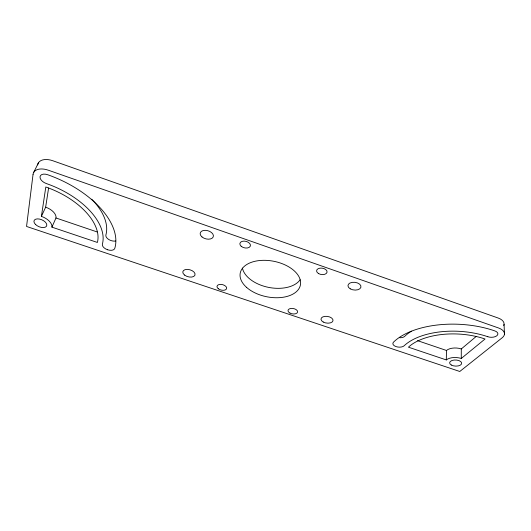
<?xml version="1.0" encoding="UTF-8"?>
<svg xmlns="http://www.w3.org/2000/svg" width="531" height="531" viewBox="0 0 531 531"><rect width="100%" height="100%" fill="white"/><g stroke="black" fill="none" stroke-linecap="round" stroke-linejoin="round"><path stroke-width="0.8" d="M461.26 358.478L485.035 339.01A54.374 27.612 2.6 0 0 408.445 347.181L446.305 359.925A10.859 5.509 2.6 0 1 461.26 358.478L461.293 348.947L476.168 336.488M446.305 359.925L446.471 350.467L417.552 340.656M41.411 216.376L45.805 187.005A61.583 33.745 23.1 0 1 97.392 242.455L51.912 227.142A12.286 6.724 23.1 0 0 41.411 216.376L45.646 207.176L48.606 188.014M51.912 227.142L55.981 217.982A12.167 6.777 23.3 0 0 45.646 207.176M33.831 172.17L38.458 162.765M55.981 217.982L97.093 231.928M504.072 324.361L504.45 334.264M503.733 325.576A12.95 7.009 0.2 0 0 498.197 318.036L52.821 160.747A14.669 8.742 25.4 0 0 37.681 164.929M300.128 279.771A30.38 18.24 11.2 0 1 268.467 287.357A30.38 18.24 11.2 0 1 242.435 268.095M115.658 240.994A6.491 3.724 20.1 0 1 108.762 239.501A6.491 3.724 20.1 0 1 105.908 234.921A66.415 37.051 23.4 0 0 91.671 199.218M411.479 331.198A58.695 30.38 2.4 0 0 404.735 336.309A5.98 3.232 4.6 0 1 399.71 337.749M446.471 350.467A10.759 5.562 2.4 0 1 461.293 348.947M33.061 174.321L26.55 226.458L459.773 371.481L502.293 337.67A13.076 6.949 0.4 0 0 498.516 327.972L48.314 170.205A14.822 8.688 25 0 0 33.061 174.321M107.581 249.762A6.558 3.697 19.8 0 0 114.802 248.322A80.871 44.365 23.2 0 0 47.637 174.719A7.414 4.341 25 0 0 40.037 176.717A7.414 4.341 25 0 0 46.323 183.547A67.085 36.772 23.1 0 1 102.383 244.134A6.558 3.697 19.8 0 0 107.581 249.762M35.404 224.347A6.83 3.737 23 0 0 46.423 226.319A6.83 3.737 23 0 0 39.301 219.031A6.83 3.737 23 0 0 35.404 224.347M318.587 273.591A5.29 3.213 8.3 0 0 327.036 272.27A5.29 3.213 8.3 0 0 319.868 268.168A5.29 3.213 8.3 0 0 318.587 273.591M218.281 288.751A4.958 2.821 13.6 0 0 226.485 288.93A4.958 2.821 13.6 0 0 220.717 284.377A4.958 2.821 13.6 0 0 218.281 288.751M323.253 322.032A6.073 3.372 8 0 0 332.97 320.817A6.073 3.372 8 0 0 324.793 316.37A6.073 3.372 8 0 0 323.253 322.032M241.193 246.284A5.396 3.345 13.2 0 0 250.194 246.357A5.396 3.345 13.2 0 0 244.081 241.101A5.396 3.345 13.2 0 0 241.193 246.284M246.643 287.437A30.679 18.094 11.2 0 0 298.528 289.315A30.679 18.094 11.2 0 0 265.805 260.343A30.679 18.094 11.2 0 0 246.643 287.437M202.006 236.945A6.797 4.202 15.6 0 0 213.163 237.018A6.797 4.202 15.6 0 0 205.172 230.321A6.797 4.202 15.6 0 0 202.006 236.945M289.959 313.078A4.865 2.721 9.8 0 0 297.592 312.055A4.865 2.721 9.8 0 0 290.869 308.451A4.865 2.721 9.8 0 0 289.959 313.078M184.596 275.091A6.312 3.611 15.5 0 0 194.89 275.284A6.312 3.611 15.5 0 0 187.324 269.383A6.312 3.611 15.5 0 0 184.596 275.091M350.261 288.844A6.545 3.876 6.4 0 0 360.881 287.331A6.545 3.876 6.4 0 0 352.252 282.353A6.545 3.876 6.4 0 0 350.261 288.844M451.31 365.029A6.033 3.06 2.6 0 0 461.446 364.107A6.033 3.06 2.6 0 0 454.211 360.031A6.033 3.06 2.6 0 0 451.31 365.029M487.816 336.734A59.226 30.088 2.6 0 0 404.191 345.747A6.033 3.206 4.7 0 1 396.093 346.617A6.033 3.206 4.7 0 1 393.511 342.156A71.38 36.287 2.6 0 1 494.905 330.932A6.538 3.471 0.4 0 1 496.85 335.745A6.538 3.471 0.4 0 1 487.816 336.734"/></g></svg>
